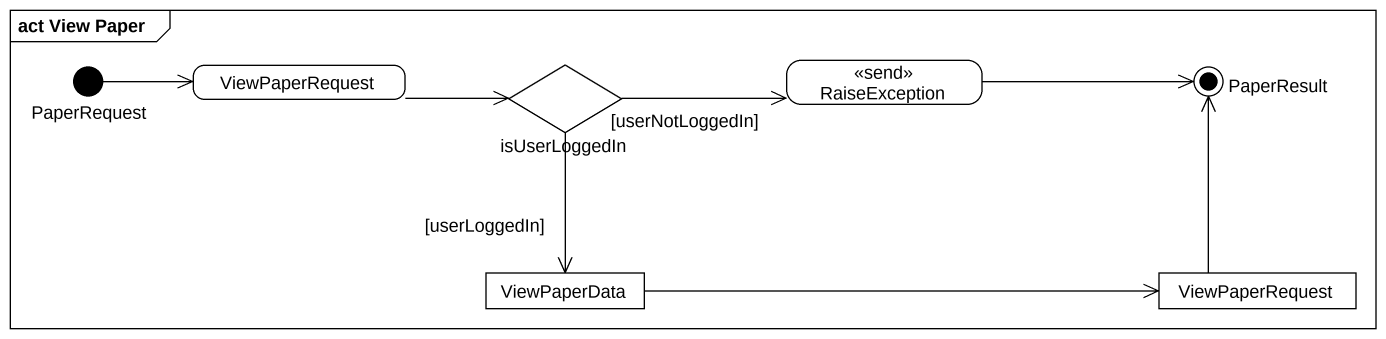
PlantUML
@startuml
mainframe act View Paper
hide empty description
state PaperRequest <<start>>
state ViewPaperRequest
state isUserLoggedIn <<choice>>
state RaiseException <<send>>
state PaperResult <<end>>
state ViewPaperData <<object>>
state "ViewPaperRequest" as ViewPaperRequest_2 <<object>>
PaperRequest -right-> ViewPaperRequest
ViewPaperRequest -right-> isUserLoggedIn
isUserLoggedIn -right-> RaiseException : [userNotLoggedIn]
isUserLoggedIn --> ViewPaperData : [userLoggedIn]
RaiseException -right-> PaperResult
ViewPaperData -right-> ViewPaperRequest_2
ViewPaperRequest_2 -up-> PaperResult
@enduml
